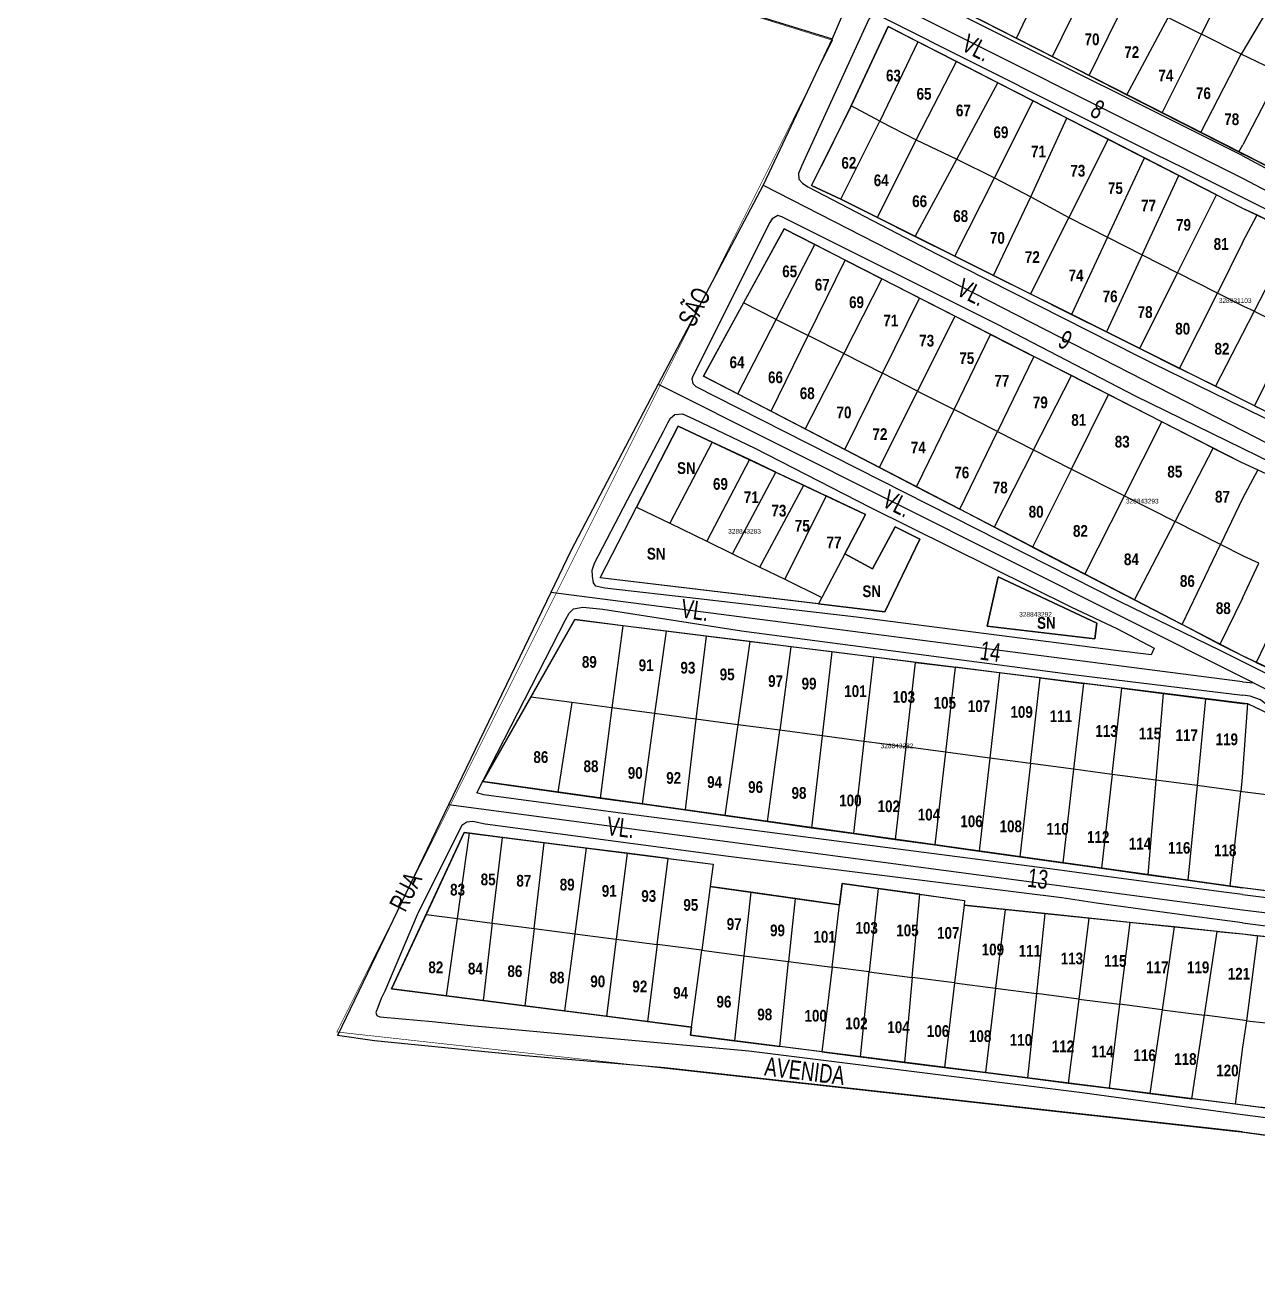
# Model space of a CAD drawing. Extents: x 205316 to 208372, y 4848714 to 4853250.
# Drawn here: x 206695.3 to 206958.7, y 4849703.3 to 4849973.9 of the extents above; entities that cross this region are included whole.
import ezdxf
from ezdxf.enums import TextEntityAlignment as Align

# ---------------------------------------------------------------- set-up
doc = ezdxf.new("R2010")
doc.units = 0
doc.header["$LTSCALE"] = 1.5
doc.header["$MEASUREMENT"] = 0
for name, color, linetype in [('CD-MALHA-LOTES', 40, 'CONTINUOUS'), ('CD_TXT_QUADRA', 7, 'CONTINUOUS'), ('LM-LIM-SETOR-FISCAL', 7, 'CONTINUOUS'), ('RU-QUADRAS', 6, 'CONTINUOUS'), ('SV-EIXO-RUA-PAV', 20, 'CONTINUOUS'), ('SV-RUA-PAVIM-S-GUIA-C-GUIA', 7, 'CONTINUOUS'), ('SV-TXT-RUA-PAV-S-GUIA-C-GUIA', 7, 'CONTINUOUS'), ('Th_NmrPort', 7, 'CONTINUOUS')]:
    doc.layers.add(name, color=color, linetype=linetype)
doc.styles.add('ARIAL', font='arial.ttf')
doc.styles.add('ROMANS', font='arial.ttf', dxfattribs={"height": 0.2})
doc.styles.get("Standard").update_dxf_attribs({"font": 'swisscbo.ttf'})
doc.linetypes.add('Limite', pattern='A,20,-3,[130,ltypeshp.shx,S=6.35,R=0,X=0,Y=0],-3,20', length=46)

msp = doc.modelspace()

# ---------------------------------------------------------------- linework, layer by layer
at = {"layer": 'CD-MALHA-LOTES', "linetype": 'Continuous'}
for p, q in [((206907.19, 4849971.1), (206915.07, 4849987.91)), ((206946.75, 4849971.98), (206954.93, 4849988.29)), ((206914.86, 4849967.18), (206923.05, 4849983.9)), ((206964.63, 4849983.61), (206955.22, 4849967.72)), ((206922.72, 4849963.16), (206930.94, 4849979.93)), ((206899.04, 4849975.26), (206907.19, 4849971.1)), ((206930.79, 4849959.04), (206939.61, 4849975.57)), ((206939.61, 4849975.57), (206946.75, 4849971.98)), ((206879.72, 4849973.61), (206871.81, 4849956.66)), ((206886.12, 4849970.33), (206879.72, 4849973.61)), ((206907.19, 4849971.1), (206914.86, 4849967.18)), ((206938.34, 4849955.18), (206946.75, 4849971.98)), ((206955.22, 4849967.72), (206946.75, 4849971.98)), ((206886.12, 4849970.33), (206877.98, 4849953.36)), ((206894.36, 4849966.14), (206886.12, 4849970.33)), ((206885.75, 4849949.41), (206894.36, 4849966.14)), ((206903.18, 4849961.6), (206894.36, 4849966.14)), ((206914.86, 4849967.18), (206922.72, 4849963.16)), ((206946.6, 4849950.96), (206955.22, 4849967.72)), ((206963.56, 4849963.72), (206955.22, 4849967.72)), ((206922.72, 4849963.16), (206930.79, 4849959.04)), ((206963.56, 4849963.72), (206955.54, 4849948.31)), ((206894.45, 4849945.24), (206903.18, 4849961.6)), ((206910.75, 4849957.72), (206903.18, 4849961.6)), ((206902.47, 4849941.25), (206910.75, 4849957.72)), ((206917.94, 4849954.04), (206910.75, 4849957.72)), ((206930.79, 4849959.04), (206938.34, 4849955.18)), ((206871.81, 4849956.66), (206863.35, 4849939.62)), ((206877.98, 4849953.36), (206871.81, 4849956.66)), ((206938.34, 4849955.18), (206946.6, 4849950.96)), ((206869.63, 4849936.68), (206877.98, 4849953.36)), ((206877.98, 4849953.36), (206885.75, 4849949.41)), ((206910.26, 4849937.23), (206917.94, 4849954.04)), ((206926.76, 4849949.53), (206917.94, 4849954.04)), ((206877.43, 4849932.79), (206885.75, 4849949.41)), ((206885.75, 4849949.41), (206894.45, 4849945.24)), ((206926.76, 4849949.53), (206918.38, 4849932.79)), ((206934.52, 4849945.55), (206926.76, 4849949.53)), ((206946.6, 4849950.96), (206954.74, 4849946.79)), ((206954.74, 4849946.79), (206955.54, 4849948.31)), ((206954.74, 4849946.79), (206955.61, 4849946.35)), ((206885.53, 4849928.74), (206894.45, 4849945.24)), ((206894.45, 4849945.24), (206902.47, 4849941.25)), ((206926.63, 4849928.59), (206934.52, 4849945.55)), ((206941.9, 4849941.77), (206934.52, 4849945.55)), ((206962.68, 4849942.79), (206955.61, 4849946.35)), ((206894, 4849924.51), (206902.47, 4849941.25)), ((206902.47, 4849941.25), (206910.26, 4849937.23)), ((206934.06, 4849924.8), (206941.9, 4849941.77)), ((206949.93, 4849937.66), (206941.9, 4849941.77)), ((206863.35, 4849939.62), (206869.63, 4849936.68)), ((206869.63, 4849936.68), (206877.43, 4849932.79)), ((206902.28, 4849920.38), (206910.26, 4849937.23)), ((206910.26, 4849937.23), (206918.38, 4849932.79)), ((206941.63, 4849920.95), (206949.93, 4849937.66)), ((206949.93, 4849937.66), (206955.53, 4849934.79)), ((206955.53, 4849934.79), (206958.61, 4849933.32)), ((206955.53, 4849927.42), (206958.61, 4849933.32)), ((206958.61, 4849933.32), (206966.59, 4849929.5)), ((206877.43, 4849932.79), (206885.53, 4849928.74)), ((206918.38, 4849932.79), (206910.18, 4849916.43)), ((206918.38, 4849932.79), (206926.63, 4849928.59)), ((206857.49, 4849930.33), (206848.85, 4849914.54)), ((206864.06, 4849926.98), (206857.49, 4849930.33)), ((206885.53, 4849928.74), (206894, 4849924.51)), ((206926.63, 4849928.59), (206918.94, 4849912.06)), ((206926.63, 4849928.59), (206934.06, 4849924.8)), ((206966.59, 4849929.5), (206958.02, 4849912.79)), ((206855.82, 4849911.01), (206864.06, 4849926.98)), ((206870.53, 4849923.67), (206864.06, 4849926.98)), ((206955.53, 4849927.42), (206950.12, 4849916.63)), ((206862.64, 4849907.55), (206870.53, 4849923.67)), ((206870.53, 4849923.67), (206878.41, 4849919.65)), ((206894, 4849924.51), (206902.28, 4849920.38)), ((206934.06, 4849924.8), (206926.44, 4849908.31)), ((206934.06, 4849924.8), (206941.63, 4849920.95)), ((206878.41, 4849919.65), (206870.25, 4849903.69)), ((206886.47, 4849915.54), (206878.41, 4849919.65)), ((206902.28, 4849920.38), (206910.18, 4849916.43)), ((206933.57, 4849904.75), (206941.63, 4849920.95)), ((206950.12, 4849916.63), (206941.63, 4849920.95)), ((206848.85, 4849914.54), (206840.27, 4849898.85)), ((206855.82, 4849911.01), (206848.85, 4849914.54)), ((206878.55, 4849899.48), (206886.47, 4849915.54)), ((206894.01, 4849911.69), (206886.47, 4849915.54)), ((206910.18, 4849916.43), (206918.94, 4849912.06)), ((206942.05, 4849900.52), (206950.12, 4849916.63)), ((206955.75, 4849913.76), (206950.12, 4849916.63)), ((206894.01, 4849911.69), (206886.05, 4849895.68)), ((206901.64, 4849907.8), (206894.01, 4849911.69)), ((206918.94, 4849912.06), (206926.44, 4849908.31)), ((206958.02, 4849912.79), (206955.53, 4849907.92)), ((206958.02, 4849912.79), (206955.75, 4849913.76)), ((206958.02, 4849912.79), (206966.03, 4849908.78)), ((206847.58, 4849895.05), (206855.82, 4849911.01)), ((206855.82, 4849911.01), (206862.64, 4849907.55)), ((206966.03, 4849908.78), (206958.07, 4849892.55)), ((206854.71, 4849891.36), (206862.64, 4849907.55)), ((206870.25, 4849903.69), (206862.64, 4849907.55)), ((206893.83, 4849891.73), (206901.64, 4849907.8)), ((206901.64, 4849907.8), (206910.91, 4849903.06)), ((206926.44, 4849908.31), (206933.57, 4849904.75)), ((206955.53, 4849907.92), (206949.75, 4849896.7)), ((206870.25, 4849903.69), (206862, 4849887.57)), ((206870.25, 4849903.69), (206878.55, 4849899.48)), ((206933.57, 4849904.75), (206942.05, 4849900.52)), ((206910.91, 4849903.06), (206903.11, 4849887.02)), ((206918.92, 4849898.98), (206910.91, 4849903.06)), ((206840.27, 4849898.85), (206847.58, 4849895.05)), ((206870.5, 4849883.16), (206878.55, 4849899.48)), ((206886.05, 4849895.68), (206878.55, 4849899.48)), ((206910.81, 4849883.12), (206918.92, 4849898.98)), ((206926.84, 4849894.93), (206918.92, 4849898.98)), ((206949.75, 4849896.7), (206942.05, 4849900.52)), ((206877.91, 4849879.31), (206886.05, 4849895.68)), ((206886.05, 4849895.68), (206893.83, 4849891.73)), ((206955.51, 4849893.8), (206949.75, 4849896.7)), ((206847.58, 4849895.05), (206854.71, 4849891.36)), ((206918.92, 4849879), (206926.84, 4849894.93)), ((206938.24, 4849889.12), (206926.84, 4849894.93)), ((206958.07, 4849892.55), (206955.51, 4849893.8)), ((206958.07, 4849892.55), (206966.14, 4849888.6)), ((206854.71, 4849891.36), (206862, 4849887.57)), ((206885.8, 4849875.21), (206893.83, 4849891.73)), ((206903.11, 4849887.02), (206893.83, 4849891.73)), ((206834.88, 4849888.2), (206825.94, 4849870.88)), ((206842.13, 4849884.78), (206834.88, 4849888.2)), ((206862, 4849887.57), (206870.5, 4849883.16)), ((206930.25, 4849873.26), (206938.24, 4849889.12)), ((206949.25, 4849883.5), (206938.24, 4849889.12)), ((206842.13, 4849884.78), (206833.08, 4849867.4)), ((206850.07, 4849881.03), (206842.13, 4849884.78)), ((206895.04, 4849870.42), (206903.11, 4849887.02)), ((206903.11, 4849887.02), (206910.81, 4849883.12)), ((206870.5, 4849883.16), (206877.91, 4849879.31)), ((206910.81, 4849883.12), (206902.43, 4849866.6)), ((206910.81, 4849883.12), (206918.92, 4849879)), ((206941.08, 4849867.77), (206949.25, 4849883.5)), ((206949.25, 4849883.5), (206955.24, 4849880.44)), ((206850.07, 4849881.03), (206840.98, 4849863.55)), ((206855.76, 4849878.35), (206850.07, 4849881.03)), ((206877.91, 4849879.31), (206885.8, 4849875.21)), ((206918.92, 4849879), (206910.63, 4849862.32)), ((206918.92, 4849879), (206930.25, 4849873.26)), ((206955.24, 4849880.44), (206958.79, 4849878.81)), ((206846.44, 4849860.89), (206855.76, 4849878.35)), ((206855.76, 4849878.35), (206861.74, 4849875.52)), ((206958.79, 4849878.81), (206955.49, 4849872.69)), ((206852.29, 4849858.03), (206861.74, 4849875.52)), ((206861.74, 4849875.52), (206866.47, 4849873.29)), ((206885.8, 4849875.21), (206895.04, 4849870.42)), ((206818.14, 4849855.75), (206825.94, 4849870.88)), ((206825.94, 4849870.88), (206833.08, 4849867.4)), ((206866.47, 4849873.29), (206857.64, 4849855.43)), ((206874.9, 4849869.31), (206866.47, 4849873.29)), ((206921.8, 4849856.52), (206930.25, 4849873.26)), ((206930.25, 4849873.26), (206941.08, 4849867.77)), ((206955.49, 4849872.69), (206950.78, 4849862.85)), ((206870.46, 4849860.86), (206874.9, 4849869.31)), ((206902.43, 4849866.6), (206895.04, 4849870.42)), ((206833.08, 4849867.4), (206840.98, 4849863.55)), ((206881.21, 4849866.65), (206876.36, 4849857.69)), ((206886.55, 4849863.98), (206881.21, 4849866.65)), ((206910.63, 4849862.32), (206902.43, 4849866.6)), ((206932.39, 4849851.02), (206941.08, 4849867.77)), ((206950.78, 4849862.85), (206941.08, 4849867.77)), ((206840.98, 4849863.55), (206846.44, 4849860.89)), ((206879.03, 4849848.48), (206886.55, 4849863.98)), ((206942.59, 4849845.73), (206950.78, 4849862.85)), ((206955.73, 4849860.34), (206950.78, 4849862.85)), ((206846.44, 4849860.89), (206852.29, 4849858.03)), ((206870.46, 4849860.86), (206865.58, 4849851.56)), ((206876.36, 4849857.69), (206870.46, 4849860.86)), ((206910.63, 4849862.32), (206921.8, 4849856.52)), ((206958.99, 4849858.87), (206955.73, 4849860.34)), ((206852.29, 4849858.03), (206857.64, 4849855.43)), ((206955.53, 4849851.41), (206958.99, 4849858.87)), ((206864.85, 4849850.17), (206818.14, 4849855.75)), ((206857.64, 4849855.43), (206865.58, 4849851.56)), ((206903.28, 4849855.99), (206900.93, 4849845.41)), ((206924.39, 4849846.06), (206903.28, 4849855.99)), ((206921.8, 4849856.52), (206932.39, 4849851.02)), ((206966.88, 4849855.34), (206958.45, 4849837.65)), ((206865.58, 4849851.56), (206864.85, 4849850.17)), ((206864.85, 4849850.17), (206879.03, 4849848.48)), ((206932.39, 4849851.02), (206942.59, 4849845.73)), ((206955.53, 4849851.41), (206950.63, 4849841.51)), ((206812.73, 4849846.8), (206803.33, 4849830.23)), ((206823.02, 4849845.51), (206812.73, 4849846.8)), ((206823.02, 4849845.51), (206820.7, 4849827.92)), ((206832.28, 4849844.35), (206823.02, 4849845.51)), ((206832.28, 4849844.35), (206829.81, 4849826.71)), ((206840.8, 4849843.28), (206832.28, 4849844.35)), ((206900.93, 4849845.41), (206923.9, 4849842.67)), ((206923.9, 4849842.67), (206924.39, 4849846.06)), ((206950.63, 4849841.51), (206942.59, 4849845.73)), ((206840.8, 4849843.28), (206838.66, 4849825.53)), ((206850.18, 4849842.11), (206840.8, 4849843.28)), ((206850.18, 4849842.11), (206847.64, 4849824.34)), ((206858.9, 4849841.01), (206850.18, 4849842.11)), ((206955.49, 4849839.03), (206950.63, 4849841.51)), ((206858.9, 4849841.01), (206856.55, 4849823.16)), ((206867.67, 4849839.91), (206858.9, 4849841.01)), ((206867.67, 4849839.91), (206865.62, 4849821.95)), ((206876.62, 4849838.79), (206867.67, 4849839.91)), ((206876.62, 4849838.79), (206874.57, 4849820.76)), ((206885.58, 4849837.67), (206876.62, 4849838.79)), ((206958.45, 4849837.65), (206955.49, 4849839.03)), ((206883.52, 4849819.58), (206885.58, 4849837.67)), ((206885.58, 4849837.67), (206894.06, 4849836.61)), ((206894.06, 4849836.61), (206891.99, 4849818.45)), ((206903.55, 4849835.42), (206894.06, 4849836.61)), ((206958.45, 4849837.65), (206966.57, 4849833.87)), ((206903.55, 4849835.42), (206901.48, 4849817.19)), ((206912.24, 4849834.33), (206903.55, 4849835.42)), ((206910.16, 4849816.04), (206912.24, 4849834.33)), ((206912.24, 4849834.33), (206921.49, 4849833.17)), ((206921.49, 4849833.17), (206919.4, 4849814.81)), ((206929.73, 4849832.13), (206921.49, 4849833.17)), ((206927.63, 4849813.72), (206929.73, 4849832.13)), ((206929.73, 4849832.13), (206938.52, 4849831.04)), ((206938.52, 4849831.04), (206936.97, 4849812.48)), ((206938.52, 4849831.04), (206947.57, 4849829.9)), ((206803.33, 4849830.23), (206793.08, 4849812.16)), ((206812.12, 4849829.06), (206803.33, 4849830.23)), ((206812.12, 4849829.06), (206809.15, 4849809.91)), ((206820.7, 4849827.92), (206812.12, 4849829.06)), ((206820.7, 4849827.92), (206818.15, 4849808.65)), ((206829.81, 4849826.71), (206820.7, 4849827.92)), ((206947.57, 4849829.9), (206945.79, 4849811.31)), ((206947.57, 4849829.9), (206955.53, 4849828.9)), ((206956.55, 4849828.85), (206955.45, 4849813.13)), ((206955.53, 4849828.9), (206956.55, 4849828.85)), ((206956.55, 4849828.85), (206982.59, 4849816.49)), ((206829.81, 4849826.71), (206827.12, 4849807.4)), ((206838.66, 4849825.53), (206829.81, 4849826.71)), ((206838.66, 4849825.53), (206836.32, 4849806.11)), ((206847.64, 4849824.34), (206838.66, 4849825.53)), ((206847.64, 4849824.34), (206844.86, 4849804.92)), ((206856.55, 4849823.16), (206847.64, 4849824.34)), ((206853.98, 4849803.64), (206856.55, 4849823.16)), ((206865.62, 4849821.95), (206856.55, 4849823.16)), ((206865.62, 4849821.95), (206863.38, 4849802.32)), ((206874.57, 4849820.76), (206865.62, 4849821.95)), ((206874.57, 4849820.76), (206872.32, 4849801.07)), ((206883.52, 4849819.58), (206874.57, 4849820.76)), ((206883.52, 4849819.58), (206881.27, 4849799.82)), ((206891.99, 4849818.45), (206883.52, 4849819.58)), ((206891.99, 4849818.45), (206889.73, 4849798.64)), ((206901.48, 4849817.19), (206891.99, 4849818.45)), ((206901.48, 4849817.19), (206899.21, 4849797.31)), ((206910.16, 4849816.04), (206901.48, 4849817.19)), ((206910.16, 4849816.04), (206907.88, 4849796.1)), ((206919.4, 4849814.81), (206910.16, 4849816.04)), ((206919.4, 4849814.81), (206917.12, 4849794.81)), ((206927.63, 4849813.72), (206919.4, 4849814.81)), ((206793.08, 4849812.16), (206809.15, 4849809.91)), ((206927.63, 4849813.72), (206925.34, 4849793.66)), ((206936.97, 4849812.48), (206927.63, 4849813.72)), ((206936.97, 4849812.48), (206935.26, 4849792.27)), ((206945.79, 4849811.31), (206936.97, 4849812.48)), ((206955.45, 4849813.13), (206955.11, 4849810.07)), ((206809.15, 4849809.91), (206818.15, 4849808.65)), ((206818.15, 4849808.65), (206827.12, 4849807.4)), ((206945.79, 4849811.31), (206943.84, 4849791.07)), ((206955.11, 4849810.07), (206945.79, 4849811.31)), ((206952.83, 4849789.81), (206955.11, 4849810.07)), ((206955.53, 4849810.01), (206955.11, 4849810.07)), ((206963.45, 4849809.02), (206955.53, 4849810.01)), ((206827.12, 4849807.4), (206836.32, 4849806.11)), ((206836.32, 4849806.11), (206844.86, 4849804.92)), ((206844.86, 4849804.92), (206853.98, 4849803.64)), ((206853.98, 4849803.64), (206863.38, 4849802.32)), ((206789.11, 4849801.28), (206780.97, 4849783.74)), ((206787.64, 4849782.88), (206790.23, 4849801.14)), ((206790.23, 4849801.14), (206789.11, 4849801.28)), ((206797.27, 4849800.24), (206790.23, 4849801.14)), ((206863.38, 4849802.32), (206872.32, 4849801.07)), ((206872.32, 4849801.07), (206881.27, 4849799.82)), ((206795.09, 4849781.91), (206797.27, 4849800.24)), ((206806.21, 4849799.1), (206797.27, 4849800.24)), ((206804.03, 4849780.76), (206806.21, 4849799.1)), ((206815.19, 4849797.96), (206806.21, 4849799.1)), ((206815.19, 4849797.96), (206812.74, 4849779.63)), ((206823.94, 4849796.84), (206815.19, 4849797.96)), ((206881.27, 4849799.82), (206889.73, 4849798.64)), ((206889.73, 4849798.64), (206899.21, 4849797.31)), ((206823.94, 4849796.84), (206821.62, 4849778.48)), ((206832.71, 4849795.72), (206823.94, 4849796.84)), ((206830.36, 4849777.35), (206832.71, 4849795.72)), ((206832.71, 4849795.72), (206842.32, 4849794.5)), ((206899.21, 4849797.31), (206907.88, 4849796.1)), ((206907.88, 4849796.1), (206917.12, 4849794.81)), ((206842.32, 4849794.5), (206841.69, 4849789.77)), ((206917.12, 4849794.81), (206925.34, 4849793.66)), ((206925.34, 4849793.66), (206935.26, 4849792.27)), ((206841.69, 4849789.77), (206839.88, 4849776.12)), ((206850.41, 4849788.53), (206841.69, 4849789.77)), ((206869.89, 4849790.39), (206869.34, 4849785.82)), ((206877.59, 4849789.32), (206869.89, 4849790.39)), ((206935.26, 4849792.27), (206943.84, 4849791.07)), ((206943.84, 4849791.07), (206952.83, 4849789.81)), ((206952.83, 4849789.81), (206955.53, 4849789.43)), ((206850.41, 4849788.53), (206848.91, 4849774.95)), ((206859.86, 4849787.18), (206850.41, 4849788.53)), ((206859.86, 4849787.18), (206858.46, 4849773.71)), ((206869.34, 4849785.82), (206859.86, 4849787.18)), ((206877.59, 4849789.32), (206875.71, 4849771.48)), ((206886.54, 4849788.08), (206877.59, 4849789.32)), ((206884.9, 4849770.29), (206886.54, 4849788.08)), ((206886.54, 4849788.08), (206896.08, 4849786.75)), ((206961.02, 4849788.74), (206955.53, 4849789.43)), ((206867.74, 4849772.51), (206869.34, 4849785.82)), ((206895.96, 4849785.72), (206893.95, 4849769.12)), ((206896.08, 4849786.75), (206895.96, 4849785.72)), ((206904.74, 4849784.82), (206895.96, 4849785.72)), ((206904.74, 4849784.82), (206902.7, 4849767.98)), ((206913.25, 4849783.94), (206904.74, 4849784.82)), ((206780.97, 4849783.74), (206773.59, 4849767.86)), ((206780.97, 4849783.74), (206787.64, 4849782.88)), ((206785.29, 4849766.37), (206787.64, 4849782.88)), ((206787.64, 4849782.88), (206795.09, 4849781.91)), ((206795.09, 4849781.91), (206793.13, 4849765.37)), ((206795.09, 4849781.91), (206804.03, 4849780.76)), ((206913.25, 4849783.94), (206911.43, 4849766.85)), ((206922.67, 4849782.97), (206913.25, 4849783.94)), ((206922.67, 4849782.97), (206920.5, 4849765.68)), ((206931.41, 4849782.07), (206922.67, 4849782.97)), ((206931.41, 4849782.07), (206929.21, 4849764.55)), ((206940.92, 4849781.09), (206931.41, 4849782.07)), ((206804.03, 4849780.76), (206802.06, 4849764.23)), ((206804.03, 4849780.76), (206812.74, 4849779.63)), ((206812.74, 4849779.63), (206810.54, 4849763.15)), ((206812.74, 4849779.63), (206821.62, 4849778.48)), ((206940.92, 4849781.09), (206938.32, 4849763.37)), ((206950.11, 4849780.15), (206940.92, 4849781.09)), ((206947.39, 4849762.2), (206950.11, 4849780.15)), ((206950.11, 4849780.15), (206955.53, 4849779.59)), ((206955.53, 4849779.59), (206958.73, 4849779.22)), ((206958.73, 4849779.22), (206956.33, 4849761.05)), ((206967.53, 4849778.22), (206958.73, 4849779.22)), ((206821.62, 4849778.48), (206819.55, 4849762)), ((206821.62, 4849778.48), (206830.36, 4849777.35)), ((206830.36, 4849777.35), (206828.26, 4849760.89)), ((206839.88, 4849776.12), (206830.36, 4849777.35)), ((206837.7, 4849759.68), (206839.88, 4849776.12)), ((206839.88, 4849776.12), (206848.91, 4849774.95)), ((206848.91, 4849774.95), (206846.9, 4849756.74)), ((206848.91, 4849774.95), (206858.46, 4849773.71)), ((206856.57, 4849755.52), (206858.46, 4849773.71)), ((206858.46, 4849773.71), (206867.74, 4849772.51)), ((206867.74, 4849772.51), (206865.56, 4849754.38)), ((206875.71, 4849771.48), (206867.74, 4849772.51)), ((206873.8, 4849753.34), (206875.71, 4849771.48)), ((206875.71, 4849771.48), (206884.9, 4849770.29)), ((206884.9, 4849770.29), (206883.23, 4849752.14)), ((206893.95, 4849769.12), (206884.9, 4849770.29)), ((206893.95, 4849769.12), (206891.77, 4849751.06)), ((206893.95, 4849769.12), (206902.7, 4849767.98)), ((206773.59, 4849767.86), (206785.29, 4849766.37)), ((206785.29, 4849766.37), (206793.13, 4849765.37)), ((206793.13, 4849765.37), (206802.06, 4849764.23)), ((206902.7, 4849767.98), (206900.52, 4849749.96)), ((206902.7, 4849767.98), (206911.43, 4849766.85)), ((206911.43, 4849766.85), (206909.5, 4849748.82)), ((206920.5, 4849765.68), (206911.43, 4849766.85)), ((206920.5, 4849765.68), (206918.25, 4849747.71)), ((206920.5, 4849765.68), (206929.21, 4849764.55)), ((206802.06, 4849764.23), (206810.54, 4849763.15)), ((206810.54, 4849763.15), (206819.55, 4849762)), ((206929.21, 4849764.55), (206926.97, 4849746.61)), ((206938.32, 4849763.37), (206929.21, 4849764.55)), ((206938.32, 4849763.37), (206935.69, 4849745.51)), ((206938.32, 4849763.37), (206947.39, 4849762.2)), ((206819.55, 4849762), (206828.26, 4849760.89)), ((206828.26, 4849760.89), (206837.7, 4849759.68)), ((206944.68, 4849744.37), (206947.39, 4849762.2)), ((206955.53, 4849761.14), (206947.39, 4849762.2)), ((206956.33, 4849761.05), (206955.53, 4849761.14)), ((206956.33, 4849761.05), (206955.53, 4849755.41)), ((206956.33, 4849761.05), (206965.12, 4849760.09)), ((206837.7, 4849759.68), (206837.47, 4849757.93)), ((206837.47, 4849757.93), (206846.9, 4849756.74)), ((206846.9, 4849756.74), (206856.57, 4849755.52)), ((206865.56, 4849754.38), (206856.57, 4849755.52)), ((206955.53, 4849755.41), (206953.9, 4849743.21)), ((206865.56, 4849754.38), (206873.8, 4849753.34)), ((206873.8, 4849753.34), (206883.23, 4849752.14)), ((206883.23, 4849752.14), (206891.77, 4849751.06)), ((206891.77, 4849751.06), (206900.52, 4849749.96)), ((206900.52, 4849749.96), (206909.5, 4849748.82)), ((206909.5, 4849748.82), (206918.25, 4849747.71)), ((206918.25, 4849747.71), (206926.97, 4849746.61)), ((206926.97, 4849746.61), (206935.69, 4849745.51)), ((206935.69, 4849745.51), (206944.68, 4849744.37)), ((206953.9, 4849743.21), (206944.68, 4849744.37)), ((206955.53, 4849743), (206953.9, 4849743.21)), ((206962.72, 4849742.08), (206955.53, 4849743))]:
    msp.add_line(p, q, dxfattribs=at)
at = {"layer": 'LM-LIM-SETOR-FISCAL', "linetype": 'Limite', "ltscale": 0.1, "const_width": 0.13, "flags": 128}
msp.add_lwpolyline([(207021.68, 4851415.47), (207043.45, 4851405.34), (207056.69, 4851396.79), (207066.97, 4851389.51), (207076.85, 4851382.57), (207094.19, 4851367.16), (207111.92, 4851349.04), (207137.62, 4851319.1), (207143.1, 4851313.28), (207157.25, 4851297.67), (207179.66, 4851272.35), (207212.37, 4851234.89), (207238.06, 4851206.02), (207253.49, 4851187.92), (207273.43, 4851163.63), (207284.94, 4851148.07), (207293.96, 4851135.89), (207311.93, 4851112.49), (207337.06, 4851072.12), (207347.32, 4851056.34), (207360.35, 4851036.08), (207365.19, 4851028.69), (207385.18, 4850998.1), (207399.65, 4850974.87), (207412.28, 4850954.54), (207439.21, 4850911.8), (207446.99, 4850899.53), (207455.59, 4850885.98), (207473.05, 4850858.84), (207486.05, 4850838.58), (207490.56, 4850831.8), (207526.44, 4850773.29), (207555.31, 4850724.8), (207578.38, 4850685.38), (207592.12, 4850660.09), (207604.67, 4850635.92), (207614.1, 4850617.58), (207622.25, 4850602.5), (207642.83, 4850564.46), (207666.03, 4850518.62), (207673.67, 4850503.6), (207676.98, 4850495.57), (207692.21, 4850467.22), (207727.63, 4850397.08), (207738.85, 4850376.31), (207759.68, 4850337.26), (207765.54, 4850326.04), (207775.63, 4850306.02), (207786.18, 4850286.35), (207792.55, 4850273.61), (207797.89, 4850263.92), (207815.04, 4850231.27), (207833.05, 4850197.75), (207837.49, 4850189.49), (207843.1, 4850178.25), (207852.67, 4850160.66), (207865.65, 4850136.92), (207895.56, 4850081.74), (207913.06, 4850049.55), (207920.81, 4850036.7), (207924.96, 4850029.49), (207928.67, 4850023.04), (207944.68, 4849997.28), (207949.38, 4849989.27), (207955.86, 4849978.89), (207989.63, 4849922.09), (208021.59, 4849858.31), (208039.3, 4849825.19), (208050.27, 4849806.04), (208063.43, 4849780.62), (208069.87, 4849768.66), (208079.08, 4849754.42), (208084.65, 4849743.63), (208092.91, 4849727.46), (208100.67, 4849714.29), (208107.46, 4849701.58), (208114.74, 4849688.43), (208114.78, 4849688.35), (208114.86, 4849688.17), (208150.73, 4849616.06), (208187.92, 4849541.22), (208249.9, 4849424.19), (208300.63, 4849327.9), (208301.3, 4849326.63), (208330.19, 4849271.2), (208367.01, 4849211.9), (208349.86, 4849193.3), (208335.74, 4849174.95), (208327.89, 4849167.36), (208314.36, 4849149.75), (208299.16, 4849131.8), (208291.24, 4849122.44), (208282.06, 4849112.13), (208264.95, 4849090.56), (208250.83, 4849074.09), (208221.58, 4849039.46), (208207.85, 4849021.47), (208194.01, 4849003.09), (208183.89, 4848990.29), (208163.14, 4848966.59), (208139.11, 4848938.69), (208114.75, 4848908.34), (208092.97, 4848883.15), (208089.08, 4848877.86), (208082.48, 4848868.63), (208062.6, 4848842.56), (208055.4, 4848834.16), (208029.39, 4848802.29), (208002.88, 4848772.47), (207987.06, 4848754.07), (207971.45, 4848736.35), (207951.29, 4848714.3), (207938.98, 4848722.35), (207935.19, 4848724.84), (207927.76, 4848740.69), (207925.43, 4848746.58), (207910.93, 4848782.03), (207901.5, 4848803.37), (207897.96, 4848811.56), (207889.76, 4848830.42), (207882.92, 4848845.94), (207879.69, 4848853.91), (207871.77, 4848863.82), (207869.94, 4848867.11), (207866.81, 4848872.74), (207858.75, 4848886.94), (207856.41, 4848891.07), (207842.53, 4848910.15), (207825.03, 4848930.31), (207802.2, 4848960.18), (207795.96, 4848968.62), (207792.78, 4848975.77), (207791.99, 4848977.54), (207775.14, 4849006.28), (207757.22, 4849040.43), (207747.93, 4849059.71), (207739.33, 4849078.11), (207736.66, 4849084.67), (207725.65, 4849112.01), (207712.86, 4849133.84), (207705.61, 4849141.39), (207693.22, 4849158.83), (207658.02, 4849201.49), (207643.22, 4849219.05), (207628.15, 4849239.89), (207583.74, 4849297.42), (207577.23, 4849307.07), (207560.95, 4849335.89), (207540.69, 4849361.49), (207529.48, 4849377.88), (207524.83, 4849382.69), (207520.93, 4849386.71), (207512.94, 4849401.39), (207489.49, 4849426.56), (207461.51, 4849464.09), (207445.75, 4849483.09), (207417.58, 4849518.68), (207409.91, 4849527.9), (207402.02, 4849538.56), (207394.56, 4849549.23), (207375.36, 4849576.96), (207365.17, 4849591.27), (207339.6, 4849627.48), (207325.58, 4849647.34), (207307.69, 4849672.68), (207298.76, 4849680.12), (207277.63, 4849691.43), (207257.69, 4849697.98), (207238.05, 4849700.95), (207217.82, 4849703), (207206.03, 4849702.71), (207187.69, 4849706.67), (207136.42, 4849713.49), (207093.76, 4849719.89), (207070.29, 4849722.03), (207038.29, 4849725.23), (206981.38, 4849733.58), (206955.52, 4849737.17), (206761.86, 4849758.64), (206867.89, 4849970.66), (206819.81, 4849985.62), (206492.19, 4850011.1), (206474.48, 4850006.62), (206422.43, 4850015.06), (206416.16, 4850016.08), (206438.69, 4850087.64), (206465.45, 4850155.1), (206402.35, 4850183.32), (206381.84, 4850187.26), (206296.36, 4850246.47), (206256.21, 4850261.19), (205958.1, 4850305), (205458.47, 4851060.64), (205381.54, 4850978.24), (205358.28, 4850945.44), (205339.74, 4850916.46), (205327.72, 4850908.15), (205431.06, 4851590.05), (205574.72, 4852567.53), (205641.8, 4853028.16), (205641.8, 4853028.16), (205641.8, 4853028.16), (205641.8, 4853028.16), (205641.93, 4853028.94), (205641.93, 4853028.94), (205648.48, 4853073.83), (205694.02, 4853072.84), (205697.96, 4853072.98), (205708.12, 4853073.2), (205760.46, 4853075.4), (205791.35, 4853076.88), (205796.33, 4853076.78), (205864.61, 4853080.53), (205875.14, 4853081.42), (205954.27, 4853084.91), (205973.22, 4853086.23), (205987.11, 4853086.63), (206047.56, 4853092.24), (206088.22, 4853093.5), (206097.24, 4853093.29), (206115.25, 4853096.39), (206174.74, 4853099.25), (206241.73, 4853106.06), (206249.32, 4853067.81), (206250.76, 4853068.13), (206281.43, 4853073.09), (206306.59, 4853077.18), (206378.69, 4853082.54), (206403.59, 4853083.9), (206436.89, 4853085.62), (206526.63, 4853090.28), (206527.07, 4853088.1), (206560.2, 4853092.06), (206614.27, 4853094.76), (206665.78, 4853098.35), (206668.43, 4853097.71), (206672.42, 4853095.9), (206676.44, 4853090.31), (206713.2, 4853068.45), (206726.11, 4853063.48), (206768.83, 4853039.64), (206779.35, 4853035.22), (206783.97, 4853039.27), (206803.01, 4853045.24), (206811.52, 4853047.66), (206822.53, 4853050.63), (206828.46, 4853052.32), (206840.17, 4853055.43), (206847.8, 4853057.54), (206858.24, 4853060.22), (206872.64, 4853064.04), (206880.4, 4853065.73), (206891.38, 4853067.85), (206902.95, 4853070.8), (206915.12, 4853068.72), (206920.58, 4853068.19), (206924.61, 4853067.87), (206929.01, 4853068.36), (206932.61, 4853069.6), (206936.66, 4853071.45), (206943.28, 4853074.5), (206950.01, 4853078.17), (206955.6, 4853082.5), (206958.92, 4853089.46), (206962.59, 4853093.58), (206967.6, 4853097.61), (206977.81, 4853100.47), (206987.39, 4853105.57), (206993.74, 4853107.81), (206995.98, 4853101.99), (206998.25, 4853095.75), (207000.15, 4853089.03), (207001.71, 4853082.51), (207003.06, 4853076.97), (207004.98, 4853065.92), (207006.42, 4853057.28), (207007.25, 4853052.87), (207009.04, 4853041.02), (207018.95, 4853043.22), (207028.02, 4853045.07), (207041.5, 4853047.9), (207048.59, 4853049.32), (207057.57, 4853051.22), (207063.04, 4853052.2), (207071.92, 4853053.66), (207083.02, 4853055.24), (207109.77, 4853060.98), (207121.18, 4853063.43), (207134.62, 4853067.5), (207161.51, 4853073.61), (207175.42, 4853077.24), (207178.97, 4853078.21), (207181.54, 4853078.81), (207183.81, 4853079.34), (207188.75, 4853080.47), (207192.55, 4853081.52), (207201.06, 4853083.36), (207208.78, 4853084.88), (207218.42, 4853086.81), (207225.74, 4853087.76), (207232.02, 4853089.01), (207242.24, 4853089.87), (207250.59, 4853091.4), (207267.11, 4853095.09), (207278.14, 4853097.67), (207281.89, 4853098.7), (207283.75, 4853100.66), (207285.91, 4853101.58), (207290.13, 4853102.41), (207294.36, 4853102.41), (207297.24, 4853101.27), (207300.74, 4853099.94), (207303.18, 4853099.75), (207306.84, 4853102), (207313.42, 4853103), (207317.92, 4853104.36), (207319.42, 4853105.86), (207320.7, 4853109.57), (207328.77, 4853111.37), (207333.42, 4853111.36), (207344.5, 4853111.15), (207357.97, 4853112.75), (207369.1, 4853115.23), (207376.56, 4853116.38), (207381.3, 4853117.24), (207387.47, 4853118.39), (207392.49, 4853119.11), (207396.77, 4853120.95), (207415.73, 4853122.98), (207426.82, 4853124.81), (207434.67, 4853127.72), (207433.38, 4853135.75), (207483.24, 4853145.3), (207485.09, 4853140.95), (207489.44, 4853138.19), (207496.16, 4853134.1), (207501.03, 4853132.12), (207509.86, 4853132.26), (207517.37, 4853134.63), (207526.34, 4853135.42), (207534.9, 4853135.16), (207540.31, 4853134.1), (207549.66, 4853131.07), (207559.41, 4853125.53), (207563.63, 4853123.29), (207567.98, 4853122.5), (207579.64, 4853122.9), (207589.26, 4853124.48), (207599.15, 4853123.03), (207607.72, 4853121.45), (207616.55, 4853118.55), (207625.51, 4853116.05), (207633.48, 4853114.13), (207638.75, 4853112.42), (207645.47, 4853108.07), (207650.35, 4853101.35), (207651.8, 4853094.76), (207653.12, 4853086.99), (207656.54, 4853081.71), (207660.23, 4853076.31), (207663.92, 4853071.17), (207668.54, 4853066.43), (207679.08, 4853063.26), (207691.07, 4853063.26), (207695.82, 4853066.3), (207699.7, 4853071.57), (207703.66, 4853075.26), (207708.27, 4853076.71), (207713.41, 4853075.39), (207716.7, 4853070.78), (207718.02, 4853064.06), (207718.15, 4853057.73), (207718.29, 4853046.46), (207719.34, 4853036.97), (207724.88, 4853033.81), (207736.87, 4853033.41), (207747.15, 4853035.92), (207754.13, 4853041.45), (207762.04, 4853043.3), (207773.44, 4853045.67), (207778.71, 4853047.25), (207782.8, 4853050.28), (207788.33, 4853057.66), (207790.84, 4853064.52), (207790.97, 4853071.24), (207790.57, 4853079.61), (207788.2, 4853087.12), (207786.62, 4853093.31), (207787.01, 4853100.03), (207790.7, 4853104.38), (207799.14, 4853104.38), (207805.07, 4853103.59), (207811.26, 4853102.27), (207817.85, 4853098.72), (207820.49, 4853094.5), (207822.46, 4853090.02), (207826.81, 4853088.04), (207832.35, 4853091.47), (207843.48, 4853094.63), (207849.81, 4853098.58), (207854.29, 4853104.12), (207855.74, 4853109.65), (207857.06, 4853117.3), (207866.22, 4853130.48), (207885.99, 4853134.43), (207901.27, 4853129.42), (207912.87, 4853122.04), (207925.79, 4853113.08), (207936.07, 4853099.64), (207945.82, 4853090.68), (207956.1, 4853085.93), (207977.18, 4853074.27), (207954.95, 4853033.22), (207930.02, 4853010.37), (207899.9, 4852995.83), (207867.7, 4852983.36), (207865.96, 4852982.16), (207835.44, 4852961.18), (207834.46, 4852960.51), (207832.32, 4852957.94), (207814.69, 4852936.79), (207813.69, 4852935.58), (207810.57, 4852900.27), (207812.65, 4852867.03), (207826.15, 4852834.83), (207834.46, 4852804.71), (207830.31, 4852764.2), (207817.84, 4852715.38), (207811.61, 4852680.07), (207809.54, 4852652.02), (207803.3, 4852629.17), (207788.76, 4852604.24), (207780.78, 4852586.78), (207772.76, 4852568.75), (207772.2, 4852567.48), (207764.15, 4852556.53), (207749.3, 4852542.98), (207732.53, 4852532.01), (207710.59, 4852535.24), (207705.42, 4852552.01), (207700.26, 4852561.69), (207695.76, 4852567.49), (207695.75, 4852567.5), (207689.62, 4852575.24), (207683.06, 4852582.65), (207683.06, 4852582.65), (207672.47, 4852586.67), (207659.13, 4852588.58), (207647.7, 4852584.77), (207640.93, 4852577.57), (207638.17, 4852572.06), (207638.27, 4852567.49), (207637.67, 4852558.64), (207637.07, 4852542.73), (207634.67, 4852530.43), (207628.97, 4852515.12), (207624.39, 4852504.94), (207612.77, 4852495.02), (207607.63, 4852490.76), (207594.46, 4852487.52), (207582.46, 4852480.31), (207573.75, 4852470.41), (207556.35, 4852462.61), (207538.64, 4852451.65), (207527.54, 4852441.75), (207513.13, 4852427.65), (207506.23, 4852418.64), (207498.13, 4852406.34), (207484.92, 4852390.73), (207472.02, 4852375.73), (207463.62, 4852361.33), (207453.41, 4852338.97), (207447.11, 4852320.36), (207443.73, 4852311.52), (207439.87, 4852301.85), (207432.11, 4852284.05), (207428.21, 4852272.65), (207424.61, 4852254.04), (207426.11, 4852243.54), (207437.81, 4852238.74), (207456.12, 4852240.84), (207468.42, 4852248.04), (207479.82, 4852254.34), (207496.63, 4852257.64), (207513.13, 4852257.64), (207531.14, 4852253.74), (207542.84, 4852248.64), (207555.75, 4852239.64), (207568.05, 4852228.08), (207578.55, 4852216.68), (207583.06, 4852196.87), (207587.56, 4852180.97), (207594.76, 4852163.26), (207599.86, 4852156.66), (207608.86, 4852146.16), (207613.37, 4852132.65), (207613.67, 4852120.5), (207611.87, 4852109.1), (207603.46, 4852100.09), (207594.46, 4852094.39), (207573.45, 4852089.89), (207559.95, 4852088.09), (207541.49, 4852086.29), (207526.79, 4852086.29), (207515.08, 4852082.69), (207510.28, 4852073.98), (207506.08, 4852060.48), (207508.18, 4852045.47), (207515.98, 4852036.77), (207527.69, 4852028.52), (207539.39, 4852021.32), (207542.09, 4852011.11), (207540.59, 4851999.41), (207531.89, 4851990.11), (207521.99, 4851983.81), (207509.68, 4851972.4), (207503.68, 4851965.2), (207498.88, 4851952.3), (207498.58, 4851939.69), (207495.88, 4851930.99), (207496.78, 4851918.08), (207492.28, 4851906.08), (207486.28, 4851896.48), (207480.57, 4851883.57), (207473.37, 4851877.87), (207465.27, 4851871.12), (207457.47, 4851862.72), (207450.26, 4851854.61), (207438.86, 4851850.11), (207428.96, 4851845.31), (207420.85, 4851839.31), (207413.65, 4851830.31), (207413.63, 4851830.07), (207412.45, 4851817.85), (207413.95, 4851801.35), (207419.65, 4851789.04), (207426.26, 4851775.24), (207422.65, 4851767.44), (207411.55, 4851754.83), (207403.15, 4851747.33), (207396.19, 4851742.31), (207381.03, 4851730), (207376.14, 4851725.42), (207366.84, 4851714.32), (207362.02, 4851705.07), (207359.33, 4851699.09), (207356.13, 4851693.8), (207352.17, 4851688.61), (207347.73, 4851683.39), (207343.58, 4851677.86), (207336.98, 4851674.11), (207333.08, 4851671.11), (207328.23, 4851667.5), (207323.73, 4851664.99), (207319.14, 4851662.03), (207312.52, 4851659.25), (207306.97, 4851656.48), (207300.67, 4851653.78), (207295.56, 4851650.02), (207291.96, 4851646.42), (207290.01, 4851641.92), (207289.56, 4851637.12), (207290.76, 4851632.17), (207293.46, 4851628.87), (207299.47, 4851624.97), (207306.09, 4851621.35), (207313.87, 4851617.16), (207321.37, 4851614.76), (207329.33, 4851612.06), (207335.36, 4851607.57), (207336.98, 4851602.16), (207333.68, 4851595.41), (207329.48, 4851592.11), (207324.52, 4851589.4), (207317.62, 4851586.85), (207309.18, 4851586.85), (207303.22, 4851588.26), (207297.78, 4851590.49), (207292.26, 4851592.53), (207286.46, 4851592.82), (207280.33, 4851592.56), (207274.18, 4851591.51), (207267.88, 4851591.06), (207260.83, 4851591.81), (207252.43, 4851591.51), (207245.52, 4851589.1), (207238.32, 4851588.5), (207231.28, 4851590.25), (207225.49, 4851591.54), (207220.84, 4851594.21), (207214.84, 4851596.46), (207208.99, 4851598.86), (207202.68, 4851602.31), (207198.33, 4851607.41), (207196.08, 4851613.26), (207198.08, 4851619.64), (207198.84, 4851625.01), (207198.84, 4851632.65), (207197.89, 4851638.82), (207198.7, 4851645.68), (207198.78, 4851649.95), (207197.73, 4851654), (207194.58, 4851656.55), (207190.23, 4851659.55), (207184.83, 4851662.1), (207181.63, 4851663.31), (207174.11, 4851668.15), (207168.43, 4851673.64), (207164.08, 4851677.33), (207161.47, 4851680.45), (207157.3, 4851683.54), (207152.25, 4851686.95), (207146.35, 4851688.77), (207140.51, 4851688.58), (207134.97, 4851685.14), (207130.33, 4851679.65), (207126.96, 4851675.84), (207122.34, 4851670.05), (207117.61, 4851664.31), (207112.85, 4851658.87), (207107.77, 4851653.68), (207101.91, 4851649.31), (207095.27, 4851647.78), (207088.5, 4851647.45), (207081.72, 4851647.45), (207074.62, 4851649.4), (207067.65, 4851651.44), (207061.25, 4851655.1), (207056.98, 4851658.28), (207053.3, 4851661.92), (207049.7, 4851665.87), (207044.67, 4851671.39), (207039.69, 4851676.45), (207036.11, 4851680.27), (207032.79, 4851684.24), (207028.55, 4851687.81), (207024.32, 4851691.18), (207019.77, 4851694.1), (207012.9, 4851697.22), (207008.05, 4851698.69), (207000.99, 4851699.1), (206993.6, 4851698.93), (206988.48, 4851698.67), (206981.18, 4851698.52), (206974.54, 4851698.49), (206966.41, 4851698.35), (206959.69, 4851698.1), (206955.49, 4851697.65), (206947.66, 4851695.98), (206930.32, 4851683.64), (206919.41, 4851681.51), (206903.19, 4851685.91), (206893.11, 4851679.35), (206876.22, 4851668.3), (206863.82, 4851665.31), (206838.51, 4851664.51), (206824.05, 4851654.84), (206820.4, 4851636.59), (206823.02, 4851619.71), (206815.39, 4851610.49), (206817.94, 4851603.02), (206817.78, 4851599.21), (206807.28, 4851595.87), (206796.63, 4851589.51), (206795.68, 4851578.85), (206772.39, 4851570.51), (206768.73, 4851564.63), (206773.34, 4851553.02), (206770.76, 4851539.3), (206766.66, 4851530.24), (206761.26, 4851528.3), (206750.13, 4851531.48), (206745.04, 4851524.16), (206737.89, 4851517.17), (206716.26, 4851478.85), (206708.79, 4851449.04), (206704.02, 4851446.18), (206695.42, 4851438.21), (206691.63, 4851417.91), (206687.99, 4851407.24), (206805.75, 4851415.72), (206852.6, 4851421.92), (206888.07, 4851426.1), (206908.54, 4851427.32), (206955.56, 4851430.12), (206957.65, 4851429.92), (206967.38, 4851429.2), (206973.82, 4851428.49), (206980.7, 4851427.63), (206982.84, 4851427.2), (206991.18, 4851425.4), (207010.88, 4851419.91)], close=True, dxfattribs=at)
at = {"layer": 'RU-QUADRAS', "linetype": 'Continuous'}
for points in [[(206884.2, 4849982.85), (206900.29, 4850015.69), (206955.61, 4849987.95), (206972.06, 4849980.04), (207060.21, 4849936.47), (207042.91, 4849902.57), (206987.44, 4849930.04), (206971.35, 4849938.43)], [(206840.27, 4849898.85), (206857.49, 4849930.33), (206955.24, 4849880.44), (206974.61, 4849871.56), (207057.42, 4849831.34), (207041.84, 4849797.13), (206974.6, 4849830.13), (206955.49, 4849839.03)], [(206818.14, 4849855.75), (206834.88, 4849888.2), (206874.9, 4849869.31), (206870.46, 4849860.86), (206876.36, 4849857.69), (206881.21, 4849866.65), (206886.55, 4849863.98), (206879.03, 4849848.48)], [(206900.93, 4849845.41), (206903.28, 4849855.99), (206924.39, 4849846.06), (206923.9, 4849842.67)], [(206793.08, 4849812.16), (206812.73, 4849846.8), (206956.55, 4849828.85), (206982.59, 4849816.49), (207034.82, 4849790.76), (207033.29, 4849779.68), (206955.53, 4849789.43)]]:
    msp.add_lwpolyline(points, close=True, dxfattribs=at)
for points in [[(207047.08, 4849889.14), (207030.05, 4849856.36), (206955.51, 4849893.8), (206869.63, 4849936.68), (206863.35, 4849939.62, 0.0121), (206879.72, 4849973.61), (206955.53, 4849934.79), (206974.33, 4849925.8), (207047.08, 4849889.14)], [(206773.59, 4849767.86), (206789.11, 4849801.28), (206842.32, 4849794.5), (206841.69, 4849789.77), (206869.34, 4849785.82), (206869.89, 4849790.39), (206896.08, 4849786.75), (206895.96, 4849785.72), (206955.53, 4849779.59), (206976.23, 4849777.22), (207128.38, 4849758.62), (207168.84, 4849752.65), (207164.54, 4849717.03, -0.004495), (207060.52, 4849729.49), (207007.43, 4849736.17, 0.005001), (206953.9, 4849743.21), (206837.47, 4849757.93), (206837.7, 4849759.68)]]:
    msp.add_lwpolyline(points, format="xyb", close=True, dxfattribs=at)
at = {"layer": 'SV-EIXO-RUA-PAV'}
for p, q in [((206769.9, 4849756.76), (206762.03, 4849757.91)), ((206802.15, 4849753.54), (206769.9, 4849756.76)), ((206832.01, 4849751), (206802.15, 4849753.54)), ((206855.73, 4849748.34), (206832.01, 4849751)), ((206955.52, 4849737.31), (206855.73, 4849748.34))]:
    msp.add_line(p, q, dxfattribs=at)
at = {"layer": 'SV-EIXO-RUA-PAV', "flags": 128}
for points in [[(206955.53, 4850195.4), (206945.98, 4850168.35), (206944.21, 4850163.78), (206937.72, 4850147.07), (206926.33, 4850117.74), (206917.68, 4850095.45), (206908.3, 4850071.29), (206897.68, 4850043.93), (206891.26, 4850027.38), (206886.94, 4850016.26), (206876.79, 4849992.26), (206872.73, 4849982.66), (206867.76, 4849971), (206853, 4849939.7), (206830.54, 4849897.13), (206811.91, 4849861.52), (206807.61, 4849852.59), (206785.75, 4849807.18), (206762.03, 4849757.91)], [(206414.78, 4850016.56), (206466.47, 4850008.7), (206478.01, 4850008.47), (206489.42, 4850011.64), (206550.41, 4850007.03), (206604.47, 4850002.49), (206641.54, 4849999.95), (206658.12, 4849998.63), (206820.06, 4849985.73), (206824.94, 4849984.22), (206867.76, 4849971)], [(206955.53, 4849941.16), (206977.59, 4849929.55), (207017.61, 4849909.55), (207039.72, 4849899.3), (207044.88, 4849898.39), (207049.56, 4849901.97), (207051.26, 4849905.4), (207056.86, 4849917.1), (207064.73, 4849931.63), (207064.61, 4849939.84), (207038.89, 4849953.72), (207030.5, 4849957.9), (206998.04, 4849973.33), (206973.19, 4849985.92), (206955.53, 4849994.49)], [(206872.73, 4849982.66), (206955.53, 4849941.16)], [(206853, 4849939.7), (206955.52, 4849887.23)], [(206830.54, 4849897.13), (206955.52, 4849834.47)], [(206955.52, 4849887.23), (206970.89, 4849879.36), (207001.15, 4849864.18), (207050.29, 4849839.73), (207060.95, 4849833.99)], [(206955.52, 4849833.54), (206807.61, 4849852.59)], [(206955.52, 4849834.47), (206982.02, 4849821), (207015.36, 4849805.04), (207039.83, 4849793.43), (207043.75, 4849792.09)], [(206955.52, 4849833.54), (206957.82, 4849833.3)], [(206955.52, 4849784.71), (206785.75, 4849807.18)], [(207173.66, 4849721.14), (207175.64, 4849736.22), (207176.26, 4849740.91), (207177.32, 4849749.65), (207176.3, 4849754.65), (207171.31, 4849757.3), (207133.57, 4849762.54), (207128.69, 4849763.21), (207085.26, 4849768.52), (207061.23, 4849771.46), (207036.03, 4849774.68), (207002.99, 4849778.9), (206955.52, 4849784.71)], [(206955.52, 4849737.31), (206971.22, 4849735.12), (206975.46, 4849734.58), (207009.95, 4849730.24), (207081.69, 4849721.47), (207090.45, 4849720.23), (207098.99, 4849719.03), (207108.87, 4849717.52), (207121.23, 4849715.65), (207170.41, 4849708.82), (207175.36, 4849708.09), (207182.86, 4849707.04), (207192.26, 4849705.28), (207202.66, 4849703.02), (207206.03, 4849702.71), (207211.73, 4849702.18), (207217.82, 4849703)]]:
    msp.add_lwpolyline(points, dxfattribs=at)
at = {"layer": 'SV-RUA-PAVIM-S-GUIA-C-GUIA', "flags": 128}
for points in [[(206955.46, 4849946.01), (206895.63, 4849975.91), (206883.76, 4849981.71), (206881.9, 4849982.45), (206880.93, 4849983.65), (206880.83, 4849984.84), (206881.37, 4849986), (206893.8, 4850012.36), (206895.91, 4850017.29), (206896.84, 4850018.25), (206898.3, 4850018.67), (206900, 4850018.53), (206955.53, 4849990.84)], [(206955.53, 4849990.84), (206971.34, 4849982.36), (206996.28, 4849969.73), (207028.74, 4849954.29), (207037.04, 4849950.15), (207060.88, 4849937.29), (207061.32, 4849933.75), (207053.29, 4849918.93), (207047.65, 4849907.15), (207046.38, 4849904.59), (207043.84, 4849902.64), (207040.93, 4849903.16), (207019.35, 4849913.16), (206979.43, 4849933.12), (206955.53, 4849945.98)], [(206955.52, 4849937.04), (206943.21, 4849943.16), (206936.56, 4849946.44), (206879.06, 4849975.31), (206877.69, 4849976), (206876.36, 4849976), (206875.61, 4849975.17), (206861.22, 4849943.78), (206860.58, 4849942.22), (206860.64, 4849940.97), (206861.42, 4849940.15), (206862.58, 4849939.32), (206890.23, 4849924.97), (206933.25, 4849903.14), (206936.4, 4849901.6), (206955.52, 4849892.2)], [(207064.3, 4849926.29), (207046.94, 4849891.28), (207033.19, 4849898.41), (206975.14, 4849927.32), (206955.52, 4849937.04)], [(206955.52, 4849883.4), (206932.6, 4849894.61), (206903.28, 4849909.86), (206857.04, 4849932.93), (206856.13, 4849933.18), (206854.97, 4849932.51), (206854.47, 4849931.75), (206838.04, 4849899.03), (206837.75, 4849898.28), (206838, 4849897.28), (206838.66, 4849896.62), (206847.46, 4849892.16), (206929.25, 4849850.68), (206950.95, 4849840.15), (206955.52, 4849837.84)], [(207134.17, 4849766.42), (207127.5, 4849770.28), (207102.14, 4849786.63), (207101.3, 4849788.2), (207101.46, 4849790.16), (207108.28, 4849804.65), (207101.41, 4849809.32), (207094.5, 4849795.73), (207084.12, 4849774.97), (207082.95, 4849772.51), (207081.34, 4849772.02), (207042.34, 4849776.53), (207041.04, 4849777.64), (207041.45, 4849779.5), (207053.56, 4849805.48), (207066.12, 4849830.66), (207065.98, 4849832.52), (207060.27, 4849836.53), (207036.06, 4849851.21), (207027.83, 4849855.43), (207004.61, 4849867.59), (206972.66, 4849883.78), (206955.52, 4849892.2)], [(206955.52, 4849837.84), (206983.4, 4849823.81), (207016.71, 4849807.86), (207040.44, 4849796.61), (207042.6, 4849796.74), (207048.5, 4849808.43), (207053.28, 4849818.06), (207058.72, 4849830.05), (207058.63, 4849831.61), (207058.58, 4849831.71), (207048.85, 4849836.95), (206999.75, 4849861.38), (206969.5, 4849876.55), (206955.52, 4849883.4)], [(206955.52, 4849788.04), (206952.07, 4849788.48), (206924.77, 4849792.12), (206915.39, 4849793.35), (206822.01, 4849805.51), (206793.29, 4849809.35), (206791.83, 4849809.79), (206810.77, 4849846.73), (206811.51, 4849848.19), (206812.45, 4849849.1), (206814.45, 4849849.47), (206818.76, 4849849.01), (206848.39, 4849844.43), (206918.17, 4849835.2), (206927.97, 4849834.02), (206955.52, 4849830.65)], [(206955.52, 4849788.04), (207003.23, 4849782.04), (207032.04, 4849778.6), (207035.12, 4849780.19), (207038.36, 4849784.85), (207039.58, 4849787.61), (207038.54, 4849790.13), (207034.18, 4849792.77), (207006.03, 4849805.92), (206980.13, 4849818.49), (206960.84, 4849828.47), (206959.34, 4849829.68), (206957.13, 4849830.45), (206955.52, 4849830.65)], [(206955.52, 4849782), (206943.6, 4849783.55), (206924.32, 4849786.16), (206916.85, 4849787.3), (206845.62, 4849796.16), (206793.59, 4849803.08), (206790.95, 4849803.67), (206789.67, 4849803.47), (206788.6, 4849802.79), (206787.91, 4849801.42), (206779.05, 4849783.72), (206772.12, 4849767.35), (206771.33, 4849765.78), (206770.62, 4849763.9), (206770.22, 4849762.83), (206770.45, 4849762.14), (206771.05, 4849761.85), (206775.86, 4849761.42), (206782.22, 4849760.88), (206790.55, 4849760.03), (206849.97, 4849754.63), (206921.23, 4849745.71), (206955.52, 4849741)], [(206955.52, 4849782), (207002.6, 4849775.9), (207060.85, 4849768.46), (207128.3, 4849760.22), (207170.37, 4849754.38), (207173.63, 4849752.65), (207174.26, 4849749.53), (207173.26, 4849741.29), (207170.66, 4849721.53)], [(206955.52, 4849741), (206975.94, 4849738.39), (207010.42, 4849734.06), (207082.19, 4849725.28), (207099.55, 4849722.83), (207109.44, 4849721.32), (207121.78, 4849719.46), (207170.96, 4849712.62), (207176.07, 4849711.87), (207181.94, 4849710.52), (207191.44, 4849708.14), (207202.41, 4849705.29), (207209.44, 4849704.52), (207214.71, 4849705.29), (207216.13, 4849708.31), (207214.57, 4849710.05), (207212.24, 4849711.69), (207205.74, 4849715.68), (207195.03, 4849721.3)]]:
    msp.add_lwpolyline(points, dxfattribs=at)
msp.add_lwpolyline([(206873, 4849847.36), (206839.18, 4849851.23), (206819.17, 4849853.52), (206817.22, 4849853.95), (206816.76, 4849854.65), (206816.5, 4849856.1), (206816.49, 4849857.4), (206816.97, 4849858.91), (206824.05, 4849872.43), (206831.79, 4849887.2), (206832.62, 4849888.91), (206833.18, 4849889.9), (206834.1, 4849890.65), (206835.76, 4849890.81), (206838.12, 4849889.72), (206851.25, 4849883.43), (206875.84, 4849870.88), (206918.79, 4849849.54), (206928.8, 4849844.83), (206936.62, 4849840.68), (206935.96, 4849839.28), (206928.45, 4849840.22)], close=True, dxfattribs=at)

# ---------------------------------------------------------------- texts
at = {"layer": 'CD_TXT_QUADRA', "color": 7, "linetype": 'Continuous', "style": 'ROMANS'}
for s, p in [('328931103', (206953.93, 4849915.02)), ('328843293', (206934.07, 4849872.14)), ('328843283', (206849.04, 4849865.69)), ('328843292', (206911.25, 4849847.93)), ('328843282', (206881.63, 4849819.81))]:
    msp.add_text(s, height=1, dxfattribs=at).set_placement(p, align=Align.MIDDLE)
at = {"layer": 'SV-TXT-RUA-PAV-S-GUIA-C-GUIA', "style": 'ARIAL', "width": 0.7}
for s, rotation, p in [('VL.                       8', 333, (206895.14, 4849968.65)), ('VL.                 9', 333, (206894.06, 4849916.37)), ('SÃO', 63, (206838.23, 4849909.11)), ('VL. ', 333, (206878.16, 4849871.19)), ('VL.                                                      14', 352, (206835.26, 4849847.29)), ('VL.                                                                              13', 353, (206819.41, 4849800.76)), ('RUA', 63, (206776.49, 4849784.07)), ('AVENIDA', 353, (206853.15, 4849749.36))]:
    msp.add_text(s, height=4, rotation=rotation, dxfattribs=at).set_placement(p)
at = {"layer": 'Th_NmrPort', "color": 1}
for s, p in [('70', (206921.74, 4849970.88)), ('72', (206930.23, 4849968.15)), ('63', (206879.28, 4849963.14)), ('74', (206937.51, 4849963.15)), ('65', (206885.82, 4849959.22)), ('76', (206945.55, 4849959.36)), ('67', (206894.23, 4849955.67)), ('78', (206951.61, 4849953.79)), ('69', (206902.26, 4849951.01)), ('71', (206910.29, 4849946.9)), ('62', (206869.75, 4849944.47)), ('73', (206918.7, 4849942.79)), ('64', (206876.66, 4849940.74)), ('75', (206926.73, 4849939.06)), ('66', (206884.88, 4849936.26)), ('77', (206933.83, 4849935.33)), ('68', (206893.66, 4849933.09)), ('79', (206941.3, 4849931.22)), ('70', (206901.51, 4849928.42)), ('81', (206949.34, 4849927.12)), ('72', (206908.98, 4849924.32)), ('65', (206857.1, 4849921.27)), ('67', (206864.06, 4849918.42)), ('74', (206918.32, 4849920.4)), ('76', (206925.61, 4849915.92)), ('69', (206871.39, 4849914.67)), ('71', (206878.71, 4849910.74)), ('78', (206933.08, 4849912.56)), ('80', (206941.12, 4849909.01)), ('73', (206886.39, 4849906.46)), ('75', (206894.96, 4849902.71)), ('82', (206949.52, 4849904.72)), ('64', (206845.84, 4849901.82)), ('66', (206854.06, 4849898.61)), ('77', (206902.47, 4849897.89)), ('68', (206860.85, 4849895.21)), ('79', (206910.68, 4849893.25)), ('70', (206868.71, 4849891.11)), ('81', (206918.9, 4849889.5)), ('72', (206876.39, 4849886.47)), ('74', (206884.6, 4849883.61)), ('83', (206928.19, 4849884.86)), ('SN', (206834.61, 4849879.21)), ('76', (206893.89, 4849878.26)), ('85', (206939.44, 4849878.44)), ('69', (206842.29, 4849875.82)), ('78', (206902.11, 4849875.05)), ('71', (206848.9, 4849872.96)), ('87', (206949.62, 4849873.08)), ('73', (206854.79, 4849870.11)), ('80', (206909.79, 4849869.87)), ('75', (206859.8, 4849866.89)), ('82', (206919.26, 4849865.77)), ('77', (206866.58, 4849863.32)), ('SN', (206828.16, 4849860.9)), ('84', (206930.15, 4849859.7)), ('86', (206942.12, 4849855.06)), ('SN', (206874.24, 4849852.87)), ('88', (206949.8, 4849849.25)), ('SN', (206911.58, 4849846.09)), ('89', (206814.26, 4849837.77)), ('91', (206826.41, 4849837.05)), ('93', (206835.34, 4849836.52)), ('95', (206843.73, 4849835.09)), ('97', (206854.09, 4849833.66)), ('99', (206861.24, 4849833.13)), ('101', (206870.35, 4849831.52)), ('103', (206880.71, 4849830.27)), ('105', (206889.46, 4849829.02)), ('107', (206896.78, 4849828.31)), ('109', (206905.89, 4849827.06)), ('111', (206914.29, 4849826.17)), ('113', (206924.04, 4849822.99)), ('115', (206933.33, 4849822.46)), ('117', (206941.19, 4849822.1)), ('119', (206949.76, 4849821.21)), ('86', (206803.9, 4849817.42)), ('88', (206814.62, 4849815.46)), ('90', (206824.08, 4849814.03)), ('92', (206832.3, 4849812.96)), ('94', (206841.05, 4849812.07)), ('96', (206849.81, 4849811)), ('98', (206859.09, 4849809.75)), ('100', (206869.28, 4849808.14)), ('102', (206877.49, 4849806.89)), ('104', (206886.07, 4849805.11)), ('106', (206895.18, 4849803.68)), ('108', (206903.57, 4849802.61)), ('110', (206913.57, 4849802.07)), ('112', (206922.26, 4849800.33)), ('114', (206931.19, 4849798.9)), ('116', (206939.58, 4849798.01)), ('118', (206949.41, 4849797.47)), ('85', (206792.63, 4849791.25)), ('83', (206786.09, 4849789.07)), ('87', (206800.26, 4849790.98)), ('89', (206809.53, 4849790.16)), ('91', (206818.52, 4849788.8)), ('93', (206826.97, 4849787.71)), ('95', (206835.96, 4849785.8)), ('97', (206845.23, 4849781.72)), ('99', (206854.5, 4849780.36)), ('103', (206872.76, 4849780.9)), ('105', (206881.48, 4849780.36)), ('101', (206863.77, 4849778.99)), ('107', (206890.2, 4849779.81)), ('109', (206899.74, 4849776.27)), ('111', (206907.65, 4849776)), ('82', (206781.45, 4849772.46)), ('84', (206789.9, 4849772.19)), ('113', (206916.64, 4849774.36)), ('115', (206925.91, 4849773.82)), ('117', (206934.9, 4849772.46)), ('119', (206943.63, 4849772.46)), ('86', (206798.35, 4849771.64)), ('88', (206807.35, 4849770.28)), ('90', (206816.07, 4849769.46)), ('121', (206952.35, 4849771.1)), ('92', (206825.06, 4849768.37)), ('94', (206833.78, 4849767.01)), ('96', (206843.05, 4849765.11)), ('98', (206851.77, 4849762.38)), ('100', (206861.86, 4849762.11)), ('102', (206870.58, 4849760.48)), ('104', (206879.57, 4849759.66)), ('106', (206888.02, 4849758.84)), ('108', (206897.02, 4849757.75)), ('110', (206905.74, 4849756.94)), ('112', (206914.73, 4849755.57)), ('114', (206923.18, 4849754.48)), ('116', (206932.18, 4849753.67)), ('118', (206940.9, 4849752.85)), ('120', (206949.89, 4849750.4))]:
    msp.add_text(s, height=2.5, dxfattribs=at).set_placement(p, align=Align.MIDDLE_LEFT)

doc.saveas('drawing.dxf')
